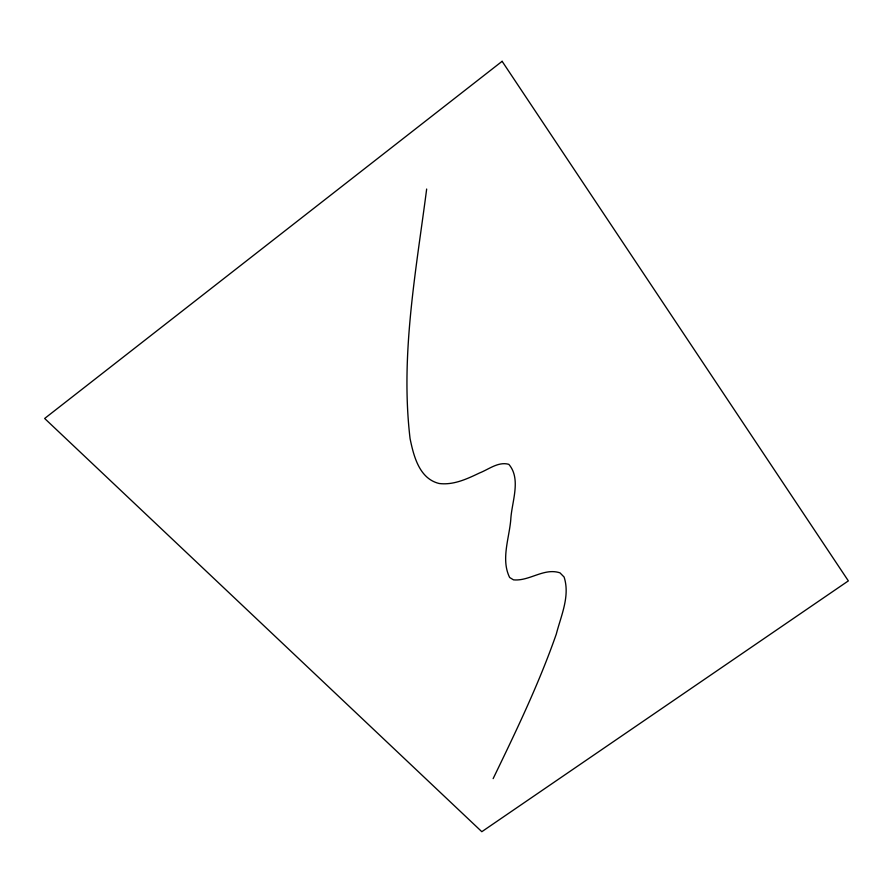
<?xml version="1.0" encoding="UTF-8"?>
<svg xmlns="http://www.w3.org/2000/svg" width="893" height="893" viewBox="0 0 893 893"><rect width="100%" height="100%" fill="white"/><g stroke="black" fill="none" stroke-linecap="round" stroke-linejoin="round"><path stroke-width="1.34" d="M426.664 189.037C415.971 271.517 400.198 355.224 410.066 438.575C413.66 455.966 419.23 478.648 439.122 483.493C453.454 485.323 466.961 478.972 479.552 472.966C488.828 469.327 498.372 461.38 508.82 464.327C521.557 479.106 511.6 502.246 510.774 519.637C509.189 538.49 500.794 559.52 509.646 577.492L513.486 579.847C529.426 581.41 544.027 567.501 559.978 572.848L564.097 577.034C570.292 596.033 560.983 615.813 556.294 634.108C538.925 683.804 516.042 731.311 493.137 778.629M502.123 61.304L44.65 418.471L481.818 831.696L848.35 580.885L502.123 61.304"/></g></svg>
